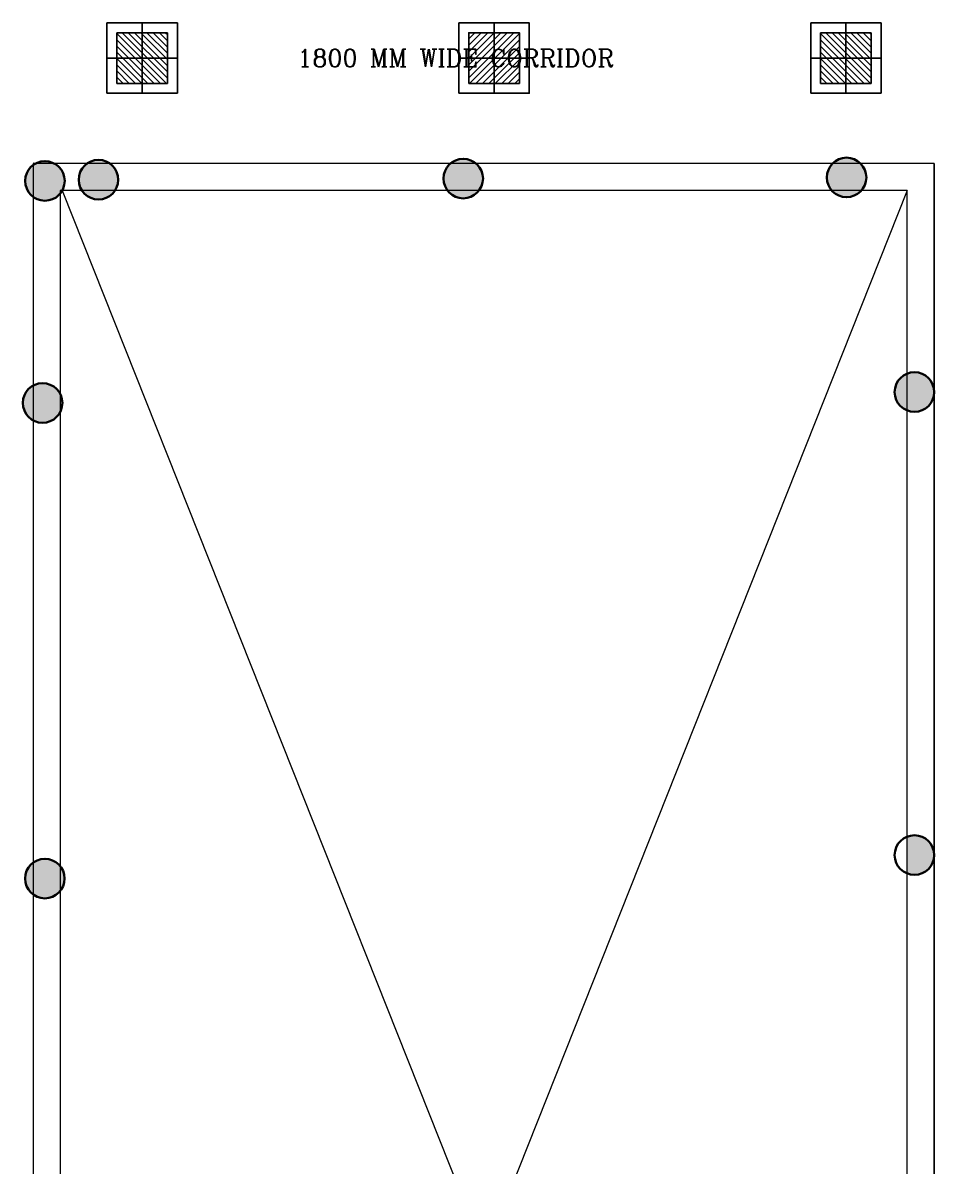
# Model space of a CAD drawing. Extents: x -52083 to 49512, y -145230 to 20224.
# Drawn here: x -40047 to -32278, y -115345 to -105605 of the extents above; entities that cross this region are included whole.
import ezdxf
from ezdxf.enums import TextEntityAlignment as Align

# ---------------------------------------------------------------- set-up
doc = ezdxf.new("R2010")
doc.units = 0
doc.header["$LTSCALE"] = 0.5
doc.header["$MEASUREMENT"] = 0
for name, color, linetype, lineweight in [('COL', 1, 'Continuous', 35), ('ELE-36W EMERGENCY  LED LIGHT', 7, 'Continuous', 25), ('ELE-36W LED LIGHT', 210, 'Continuous', 25), ('Furniture', 30, 'Continuous', 13), ('SILL', 8, 'Continuous', 13)]:
    doc.layers.add(name, color=color, linetype=linetype, lineweight=lineweight)
for name, color, linetype in [('ELE 36W EMERGENCY LIGHT', 5, 'Continuous'), ('ELE 36W LED LIGHT', 6, 'Continuous'), ('PDF_Text', 5, 'Continuous'), ('PDF_WALL', 1, 'Continuous'), ('SA-FUR', 3, 'Continuous')]:
    doc.layers.add(name, color=color, linetype=linetype)
doc.styles.add('RomanS', font='romans.shx')
doc.styles.get("Standard").update_dxf_attribs({"font": 'romans.shx'})

# ---------------------------------------------------------------- blocks, each defined once
blk = doc.blocks.new('BARE')
at = {"layer": 'COL'}
h = blk.add_hatch(color=7, dxfattribs=at)
h.dxf.hatch_style = 1
edge = h.paths.add_edge_path()
edge.add_arc((-22306, -9895.8), 168.5, 0, 360)
h = blk.add_hatch(color=256, dxfattribs=at)
h.dxf.hatch_style = 1
edge = h.paths.add_edge_path()
edge.add_arc((-22306, -9895.8), 168.5, 0, 360)
h = blk.add_hatch(color=7, dxfattribs=at)
h.dxf.hatch_style = 1
edge = h.paths.add_edge_path()
edge.add_arc((-21850, -9885.1), 168.5, 0, 360)
h = blk.add_hatch(color=256, dxfattribs=at)
h.dxf.hatch_style = 1
edge = h.paths.add_edge_path()
edge.add_arc((-21850, -9885.1), 168.5, 0, 360)
h = blk.add_hatch(color=256, dxfattribs=at)
h.dxf.hatch_style = 1
edge = h.paths.add_edge_path()
edge.add_arc((-18740, -9875.8), 168.5, 0, 360)
h = blk.add_hatch(color=256, dxfattribs=at)
h.dxf.hatch_style = 1
edge = h.paths.add_edge_path()
edge.add_arc((-18740, -9875.8), 168.5, 0, 360)
h = blk.add_hatch(color=256, dxfattribs=at)
h.dxf.hatch_style = 1
edge = h.paths.add_edge_path()
edge.add_arc((-15472, -9865.8), 168.5, 0, 360)
h = blk.add_hatch(color=256, dxfattribs=at)
h.dxf.hatch_style = 1
edge = h.paths.add_edge_path()
edge.add_arc((-22326, -11787.2), 168.5, 0, 360)
h = blk.add_hatch(color=256, dxfattribs=at)
h.dxf.hatch_style = 1
edge = h.paths.add_edge_path()
edge.add_arc((-22306.9, -15839.2), 168.5, 0, 360)
for centre in [(-22306, -9895.8), (-21850, -9885.1), (-18740, -9875.8), (-15472, -9865.8), (-14894, -11694.1), (-22326, -11787.2), (-14894, -15638.6), (-22306.9, -15839.2)]:
    blk.add_circle(centre, 168.5, dxfattribs=at)
for points in [[(-15016.4, -11809.9), (-15038.4, -11607.2), (-15016.4, -11578.2)], [(-14988.6, -11833.5), (-15016.4, -11578.2), (-14988.6, -11554.6)], [(-15016.4, -11809.9), (-15016.4, -11578.2), (-14988.6, -11833.5)], [(-14956.4, -11850.6), (-14988.6, -11554.6), (-14956.4, -11537.5)], [(-14988.6, -11833.5), (-14988.6, -11554.6), (-14956.4, -11850.6)], [(-14921.3, -11860.3), (-14956.4, -11537.5), (-14921.3, -11527.8)], [(-14956.4, -11850.6), (-14956.4, -11537.5), (-14921.3, -11860.3)], [(-14884.9, -11862.3), (-14921.3, -11527.8), (-14884.9, -11525.8)], [(-14921.3, -11860.3), (-14921.3, -11527.8), (-14884.9, -11862.3)], [(-14884.9, -11862.3), (-14884.9, -11525.8), (-14849, -11856.4)], [(-14849, -11856.4), (-14884.9, -11525.8), (-14849, -11531.7)], [(-14849, -11856.4), (-14849, -11531.7), (-14815.1, -11842.9)], [(-14815.1, -11842.9), (-14849, -11531.7), (-14815.1, -11545.2)], [(-14815.1, -11842.9), (-14815.1, -11545.2), (-14785, -11822.5)], [(-14785, -11822.5), (-14815.1, -11545.2), (-14785, -11565.6)], [(-14785, -11822.5), (-14785, -11565.6), (-14759.9, -11796)], [(-14759.9, -11796), (-14785, -11565.6), (-14759.9, -11592.1)], [(-15053.7, -11747.9), (-15061.6, -11675.8), (-15053.7, -11640.3)], [(-15061.6, -11712.3), (-15061.6, -11675.8), (-15053.7, -11747.9)], [(-15038.4, -11780.9), (-15053.7, -11640.3), (-15038.4, -11607.2)], [(-15053.7, -11747.9), (-15053.7, -11640.3), (-15038.4, -11780.9)], [(-15038.4, -11780.9), (-15038.4, -11607.2), (-15016.4, -11809.9)], [(-14759.9, -11796), (-14759.9, -11592.1), (-14741.1, -11764.8)], [(-14741.1, -11764.8), (-14759.9, -11592.1), (-14741.1, -11623.3)], [(-14741.1, -11764.8), (-14741.1, -11623.3), (-14729.5, -11730.3)], [(-14729.5, -11730.3), (-14741.1, -11623.3), (-14729.5, -11657.8)], [(-14729.5, -11730.3), (-14729.5, -11657.8), (-14725.5, -11694.1)], [(-14921.3, -15804.9), (-14956.4, -15482.1), (-14921.3, -15472.3)], [(-14956.4, -15795.1), (-14956.4, -15482.1), (-14921.3, -15804.9)], [(-14884.9, -15806.9), (-14921.3, -15472.3), (-14884.9, -15470.4)], [(-14921.3, -15804.9), (-14921.3, -15472.3), (-14884.9, -15806.9)], [(-14884.9, -15806.9), (-14884.9, -15470.4), (-14849, -15801)], [(-14849, -15801), (-14884.9, -15470.4), (-14849, -15476.2)], [(-14849, -15801), (-14849, -15476.2), (-14815.1, -15787.5)], [(-14815.1, -15787.5), (-14849, -15476.2), (-14815.1, -15489.7)], [(-14815.1, -15787.5), (-14815.1, -15489.7), (-14785, -15767)], [(-14785, -15767), (-14815.1, -15489.7), (-14785, -15510.2)], [(-14785, -15767), (-14785, -15510.2), (-14759.9, -15740.6)], [(-14759.9, -15740.6), (-14785, -15510.2), (-14759.9, -15536.6)], [(-14759.9, -15740.6), (-14759.9, -15536.6), (-14741.1, -15709.4)], [(-14741.1, -15709.4), (-14759.9, -15536.6), (-14741.1, -15567.9)], [(-14741.1, -15709.4), (-14741.1, -15567.9), (-14729.5, -15674.8)], [(-14729.5, -15674.8), (-14741.1, -15567.9), (-14729.5, -15602.4)], [(-14729.5, -15674.8), (-14729.5, -15602.4), (-14725.5, -15638.6)]]:
    blk.add_solid(points, dxfattribs=at)
at = {"layer": 'Furniture'}
for p, q in [((-14725.5, -9746.6), (-22405.5, -9746.6)), ((-22405.5, -9746.6), (-22405.5, -19944.6)), ((-22404.6, -19944.6), (-22403.5, -9746.6)), ((-14725.5, -9746.6), (-22403.5, -9745.7)), ((-14725.5, -9746.6), (-14725.5, -28326.6)), ((-14725.5, -28326.6), (-14725.5, -9746.6))]:
    blk.add_line(p, q, dxfattribs=at)
blk.add_lwpolyline([(-14725.5, -9746.6), (-22405.5, -9746.6)], dxfattribs=at)
at = {"layer": 'PDF_WALL', "color": 3, "lineweight": 0}
for p, q in [((-14955.5, -9976.6), (-22175.5, -9976.6)), ((-22175.5, -9976.6), (-22175.5, -19944.6)), ((-14955.5, -28096.6), (-14955.5, -9976.6))]:
    blk.add_line(p, q, dxfattribs=at)
at = {"layer": 'SILL'}
for p, q in [((-22158.1, -9976.6), (-14955.5, -28096.6)), ((-14955.5, -9976.6), (-22158.1, -28096.6))]:
    blk.add_line(p, q, dxfattribs=at)
at = {"layer": 'PDF_Text', "insert": (-20276.5, -8924.4), "char_height": 150, "width": 3292.038, "attachment_point": 7, "style": 'RomanS'}
blk.add_mtext('\\pi121.01885;{\\Fromanc|c0;1800 MM WIDE CORRIDOR}', dxfattribs=at)
at = {"layer": 'SA-FUR', "color": 7}
for p in [(-11828.1, -20212.7), (-10178.1, -20212.7), (-8528.1, -20212.7), (-12428.4, -24228.4), (-10778.4, -24228.4), (-9128.4, -24228.4)]:
    blk.add_attdef('LS##90', text='', height=65, dxfattribs=at).set_placement(p, align=Align.CENTER)
blk = doc.blocks.new('light300x600')
at = {"layer": 'ELE-36W LED LIGHT', "lineweight": 25}
for p, q in [((918214.7, -78407.4), (918214.7, -79007.4)), ((918814.7, -78407.4), (918214.7, -78407.4)), ((918298.3, -78491.3), (918298.6, -78491)), ((918298.3, -78544.3), (918351.6, -78491)), ((918298.3, -78597.3), (918404.7, -78491)), ((918298.3, -78650.4), (918457.7, -78491)), ((918298.3, -78703.4), (918510.7, -78491)), ((918298.3, -78756.4), (918563.8, -78491)), ((918298.3, -78809.5), (918616.8, -78491)), ((918298.3, -78862.5), (918669.8, -78491)), ((918298.3, -78915.5), (918722.9, -78491)), ((918298.3, -78491), (918298.3, -78923.7)), ((918731.1, -78491), (918298.3, -78491)), ((918514.7, -78407.4), (918514.7, -79007.4)), ((918731.1, -78923.7), (918731.1, -78491)), ((918814.7, -79007.4), (918814.7, -78407.4)), ((918343.2, -78923.7), (918731.1, -78535.8)), ((918396.2, -78923.7), (918731.1, -78588.8)), ((918449.2, -78923.7), (918731.1, -78641.9)), ((918502.3, -78923.7), (918731.1, -78694.9)), ((918214.7, -78707.4), (918814.7, -78707.4)), ((918555.3, -78923.7), (918731.1, -78747.9)), ((918608.3, -78923.7), (918731.1, -78801)), ((918661.3, -78923.7), (918731.1, -78854)), ((918298.3, -78923.7), (918731.1, -78923.7)), ((918714.4, -78923.7), (918731.1, -78907)), ((918214.7, -79007.4), (918814.7, -79007.4))]:
    blk.add_line(p, q, dxfattribs=at)
blk = doc.blocks.new('ELE.EMERGENCY 40W LED LIGHT')
at = {"layer": 'ELE-36W EMERGENCY  LED LIGHT'}
h = blk.add_hatch(dxfattribs=at)
h.set_pattern_fill('ANSI31', color=5, scale=300, style=0)
h.paths.add_polyline_path([(-207.7, -207.7), (-207.7, 207.7), (207.7, 207.7), (207.7, -207.7)])
for p, q in [((0, 288), (0, -288)), ((-288, 0), (288, 0))]:
    blk.add_line(p, q, dxfattribs=at)
for points in [[(-288, -288), (-288, 288), (288, 288), (288, -288)], [(-207.7, -207.7), (-207.7, 207.7), (207.7, 207.7), (207.7, -207.7)]]:
    blk.add_lwpolyline(points, close=True, dxfattribs=at)

msp = doc.modelspace()

# ---------------------------------------------------------------- block references
at = {"color": 240}
msp.add_blockref('BARE', (-17552, -97056.2, 2637.8), dxfattribs=at)

# ---------------------------------------------------------------- next in the draw order: block references
at = {"layer": 'ELE 36W EMERGENCY LIGHT', "xscale": 1.041666666511446, "yscale": 1.041666666686069, "zscale": 1.041666666677884}
msp.add_blockref('ELE.EMERGENCY 40W LED LIGHT', (-36029.5, -105905.3, 2637.8), dxfattribs=at)
at = {"layer": 'ELE 36W LED LIGHT', "rotation": 90}
for p in [(-117736.9, -1024420, 2637.8), (-111736.9, -1024420, 2637.8)]:
    msp.add_blockref('light300x600', p, dxfattribs=at)

doc.saveas('drawing.dxf')
